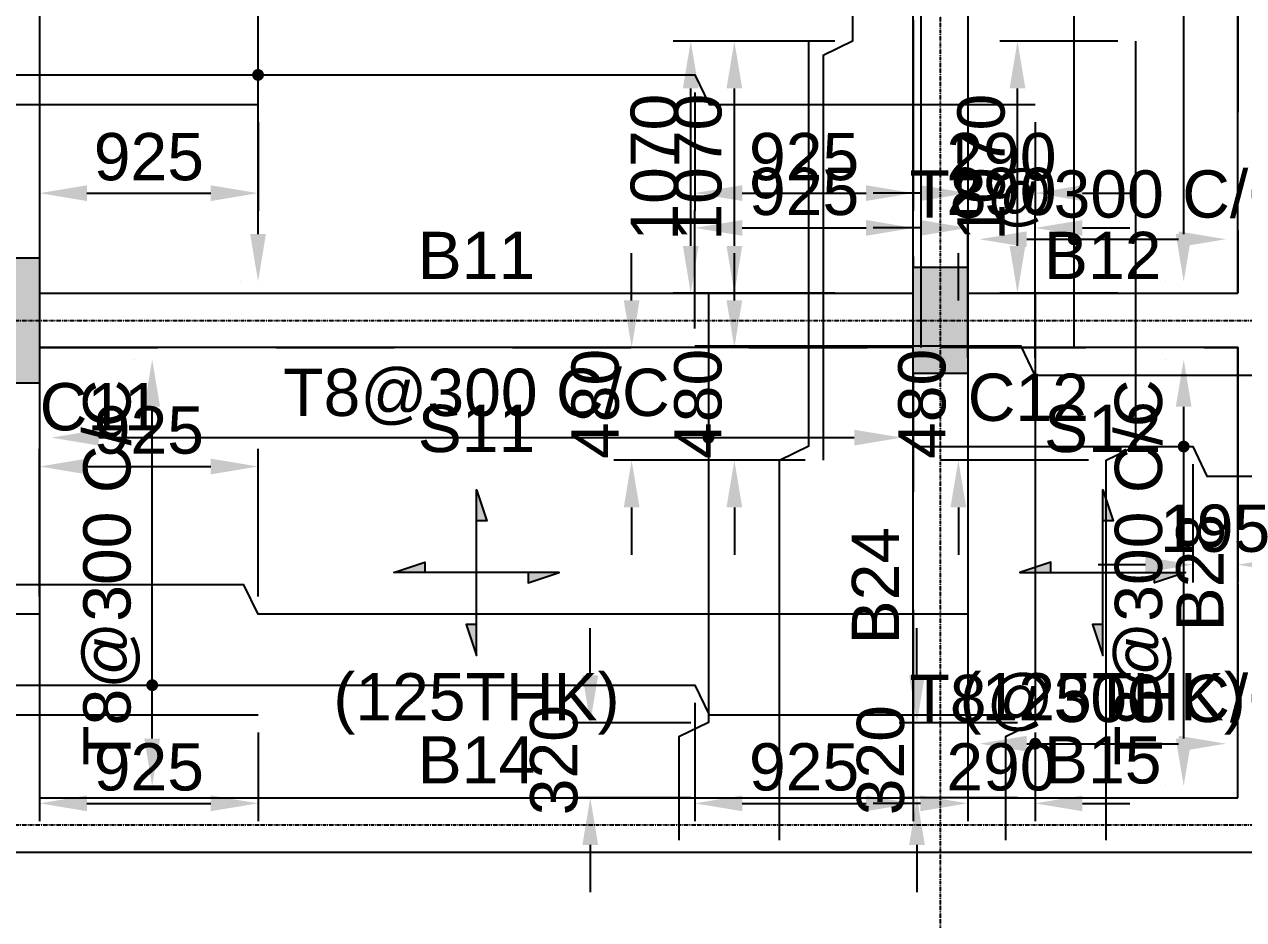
# Model space of a CAD drawing. Header units: inches. Extents: x -816171 to 9366335, y -450961 to 689132.
# Drawn here: x 8800546 to 8805703, y 258065 to 261852 of the extents above; entities that cross this region are included whole.
import ezdxf
from ezdxf.enums import TextEntityAlignment as Align

# ---------------------------------------------------------------- set-up
doc = ezdxf.new("R2010")
doc.units = ezdxf.units.IN
doc.header["$MEASUREMENT"] = 0
doc.linetypes.add('SCCenter', pattern=[1.2, 0.5, -0.3, 0.1, -0.3])
doc.linetypes.add('SCHidden', pattern=[1000, 500, -500])
for name, color, linetype in [('BarLabels', 31, 'Continuous'), ('Beam', 3, 'Continuous'), ('Beam Nos', 7, 'Continuous'), ('Column', 2, 'Continuous'), ('Column Nos', 7, 'Continuous'), ('Dimension', 31, 'Continuous'), ('Grid Line', 8, 'Continuous'), ('Plan Reinforcement', 4, 'Continuous'), ('Slab', 251, 'Continuous'), ('Slab Nos', 7, 'Continuous')]:
    doc.layers.add(name, color=color, linetype=linetype)
doc.styles.add('SC-BBS1', font='SansSerif')
doc.styles.add('SC-BBS2', font='SansSerif')
doc.dimstyles.new('SCDim', dxfattribs={"dimtxt": 200, "dimasz": 200, "dimexe": 75, "dimexo": 75, "dimgap": 50, "dimtad": 1, "dimtoh": 1, "dimdec": 0, "dimzin": 0, "dimdsep": 46, "dimtxsty": 'SC-BBS2', "dimcen": 0.09, "dimclrd": 8, "dimclre": 8, "dimclrt": 31, "dimadec": 0, "dimazin": 0, "dimtfac": 1, "dimtdec": 0, "dimtix": 1, "dimtofl": 0, "dimtmove": 0, "dimatfit": 3, "dimfxl": 1, "dimtolj": 1, "dimtzin": 0, "dimarcsym": 0})

# ---------------------------------------------------------------- blocks, each defined once
blk = doc.blocks.new('*D3213')
at = {"layer": 'DEFPOINTS', "color": 0, "transparency": 16777216}
for p in [(8800610.9, 261513.3), (8801534.7, 261513.3), (8801534.7, 261138.3)]:
    blk.add_point(p, dxfattribs=at)
at = {"layer": 'Dimension', "color": 8, "lineweight": -2, "transparency": 16777216}
for p, q in [((8800610.9, 261438.3), (8800610.9, 261063.3)), ((8801534.7, 261438.3), (8801534.7, 261063.3)), ((8800810.9, 261138.3), (8801334.7, 261138.3))]:
    blk.add_line(p, q, dxfattribs=at)
at = {"layer": 'Dimension', "color": 8, "transparency": 16777216}
for points in [[(8800810.9, 261171.6), (8800810.9, 261105), (8800610.9, 261138.3)], [(8801334.7, 261171.6), (8801334.7, 261105), (8801534.7, 261138.3)]]:
    blk.add_solid(points, dxfattribs=at)
at = {"layer": 'Dimension', "color": 31, "transparency": 16777216, "insert": (8801072.8, 261291.3), "char_height": 200, "attachment_point": 5, "style": 'SC-BBS2'}
blk.add_mtext('\\A1;925', dxfattribs=at)
blk = doc.blocks.new('*D3217')
at = {"layer": 'DEFPOINTS', "color": 0, "transparency": 16777216}
for p in [(8803549.1, 261781.3), (8804049.1, 261781.3), (8804049.1, 260714.8)]:
    blk.add_point(p, dxfattribs=at)
at = {"layer": 'Dimension', "color": 8, "lineweight": -2, "transparency": 16777216}
for p, q in [((8803974.1, 261781.3), (8803474.1, 261781.3)), ((8803549.1, 260914.8), (8803549.1, 261581.3)), ((8803974.1, 260714.8), (8803474.1, 260714.8))]:
    blk.add_line(p, q, dxfattribs=at)
at = {"layer": 'Dimension', "color": 8, "transparency": 16777216}
for points in [[(8803515.8, 261581.3), (8803582.4, 261581.3), (8803549.1, 261781.3)], [(8803515.8, 260914.8), (8803582.4, 260914.8), (8803549.1, 260714.8)]]:
    blk.add_solid(points, dxfattribs=at)
at = {"layer": 'Dimension', "color": 31, "transparency": 16777216, "insert": (8803396.1, 261248.1), "char_height": 200, "attachment_point": 5, "rotation": 90, "style": 'SC-BBS2'}
blk.add_mtext('\\A1;1070', dxfattribs=at)
blk = doc.blocks.new('*D3218')
at = {"layer": 'DEFPOINTS', "color": 0, "transparency": 16777216}
for p in [(8803549.1, 260484.8), (8803924.1, 260484.8), (8803924.1, 260008.8)]:
    blk.add_point(p, dxfattribs=at)
at = {"layer": 'Dimension', "color": 8, "lineweight": -2, "transparency": 16777216}
for p, q in [((8803549.1, 260684.8), (8803549.1, 260884.8)), ((8803849.1, 260484.8), (8803474.1, 260484.8)), ((8803849.1, 260008.8), (8803474.1, 260008.8)), ((8803549.1, 259808.8), (8803549.1, 259608.8))]:
    blk.add_line(p, q, dxfattribs=at)
at = {"layer": 'Dimension', "color": 8, "transparency": 16777216}
for points in [[(8803515.8, 260684.8), (8803582.4, 260684.8), (8803549.1, 260484.8)], [(8803515.8, 259808.8), (8803582.4, 259808.8), (8803549.1, 260008.8)]]:
    blk.add_solid(points, dxfattribs=at)
at = {"layer": 'Dimension', "color": 31, "transparency": 16777216, "insert": (8803396.1, 260246.8), "char_height": 200, "attachment_point": 5, "rotation": 90, "style": 'SC-BBS2'}
blk.add_mtext('\\A1;480', dxfattribs=at)
blk = doc.blocks.new('*D3223')
at = {"layer": 'DEFPOINTS', "color": 0, "transparency": 16777216}
for p in [(8803382.2, 261638.6), (8804305.9, 261638.6), (8804305.9, 261138.6)]:
    blk.add_point(p, dxfattribs=at)
at = {"layer": 'Dimension', "color": 8, "lineweight": -2, "transparency": 16777216}
for p, q in [((8803382.2, 261563.6), (8803382.2, 261063.6)), ((8804305.9, 261563.6), (8804305.9, 261063.6)), ((8803582.2, 261138.6), (8804105.9, 261138.6))]:
    blk.add_line(p, q, dxfattribs=at)
at = {"layer": 'Dimension', "color": 8, "transparency": 16777216}
for points in [[(8803582.2, 261171.9), (8803582.2, 261105.2), (8803382.2, 261138.6)], [(8804105.9, 261171.9), (8804105.9, 261105.2), (8804305.9, 261138.6)]]:
    blk.add_solid(points, dxfattribs=at)
at = {"layer": 'Dimension', "color": 31, "transparency": 16777216, "insert": (8803844, 261291.6), "char_height": 200, "attachment_point": 5, "style": 'SC-BBS2'}
blk.add_mtext('\\A1;925', dxfattribs=at)
blk = doc.blocks.new('*D3224')
at = {"layer": 'DEFPOINTS', "color": 0, "transparency": 16777216}
for p in [(8804535.9, 261513.6), (8804821.4, 261513.6), (8804821.4, 261138.6)]:
    blk.add_point(p, dxfattribs=at)
at = {"layer": 'Dimension', "color": 8, "lineweight": -2, "transparency": 16777216}
for p, q in [((8804535.9, 261438.6), (8804535.9, 261063.6)), ((8804821.4, 261438.6), (8804821.4, 261063.6)), ((8804335.9, 261138.6), (8804135.9, 261138.6)), ((8805021.4, 261138.6), (8805221.4, 261138.6))]:
    blk.add_line(p, q, dxfattribs=at)
at = {"layer": 'Dimension', "color": 8, "transparency": 16777216}
for points in [[(8804335.9, 261171.9), (8804335.9, 261105.2), (8804535.9, 261138.6)], [(8805021.4, 261171.9), (8805021.4, 261105.2), (8804821.4, 261138.6)]]:
    blk.add_solid(points, dxfattribs=at)
at = {"layer": 'Dimension', "color": 31, "transparency": 16777216, "insert": (8804678.7, 261291.6), "char_height": 200, "attachment_point": 5, "style": 'SC-BBS2'}
blk.add_mtext('\\A1;290', dxfattribs=at)
blk = doc.blocks.new('*D3225')
at = {"layer": 'BarLabels', "color": 8, "lineweight": -2, "transparency": 16777216}
for p, q in [((8801459.7, 264930.8), (8801459.7, 264930.8)), ((8801534.7, 260964.8), (8801534.7, 264730.8)), ((8801459.7, 260764.8), (8801459.7, 260764.8))]:
    blk.add_line(p, q, dxfattribs=at)
at = {"layer": 'BarLabels', "color": 8, "transparency": 16777216}
for points in [[(8801501.3, 264730.8), (8801568, 264730.8), (8801534.7, 264930.8)], [(8801501.3, 260964.8), (8801568, 260964.8), (8801534.7, 260764.8)]]:
    blk.add_solid(points, dxfattribs=at)
at = {"layer": 'DEFPOINTS', "color": 0, "transparency": 16777216}
for p in [(8801534.7, 264930.8), (8801534.7, 264930.8), (8801534.7, 260764.8)]:
    blk.add_point(p, dxfattribs=at)
at = {"layer": 'BarLabels', "color": 31, "transparency": 16777216, "insert": (8801363.1, 262847.8), "char_height": 200, "attachment_point": 5, "rotation": 90, "style": 'SC-BBS2'}
blk.add_mtext('\\A1;T8@285 C/C', dxfattribs=at)
blk = doc.blocks.new('*D3228')
at = {"layer": 'BarLabels', "color": 8, "lineweight": -2, "transparency": 16777216}
for p, q in [((8801459.7, 264930.8), (8801459.7, 264930.8)), ((8801534.7, 260964.8), (8801534.7, 264730.8)), ((8801459.7, 260764.8), (8801459.7, 260764.8))]:
    blk.add_line(p, q, dxfattribs=at)
at = {"layer": 'BarLabels', "color": 8, "transparency": 16777216}
for points in [[(8801501.3, 264730.8), (8801568, 264730.8), (8801534.7, 264930.8)], [(8801501.3, 260964.8), (8801568, 260964.8), (8801534.7, 260764.8)]]:
    blk.add_solid(points, dxfattribs=at)
at = {"layer": 'DEFPOINTS', "color": 0, "transparency": 16777216}
for p in [(8801534.7, 264930.8), (8801534.7, 264930.8), (8801534.7, 260764.8)]:
    blk.add_point(p, dxfattribs=at)
at = {"layer": 'BarLabels', "color": 31, "transparency": 16777216, "insert": (8801363.1, 262847.8), "char_height": 200, "attachment_point": 5, "rotation": 90, "style": 'SC-BBS2'}
blk.add_mtext('\\A1;T8@285 C/C', dxfattribs=at)
blk = doc.blocks.new('*D3230')
at = {"layer": 'BarLabels', "color": 8, "lineweight": -2, "transparency": 16777216}
for p, q in [((8805374.5, 264930.8), (8805374.5, 264930.8)), ((8805449.5, 260964.8), (8805449.5, 264730.8)), ((8805374.5, 260764.8), (8805374.5, 260764.8))]:
    blk.add_line(p, q, dxfattribs=at)
at = {"layer": 'BarLabels', "color": 8, "transparency": 16777216}
for points in [[(8805416.2, 264730.8), (8805482.8, 264730.8), (8805449.5, 264930.8)], [(8805416.2, 260964.8), (8805482.8, 260964.8), (8805449.5, 260764.8)]]:
    blk.add_solid(points, dxfattribs=at)
at = {"layer": 'DEFPOINTS', "color": 0, "transparency": 16777216}
for p in [(8805449.5, 264930.8), (8805449.5, 264930.8), (8805449.5, 260764.8)]:
    blk.add_point(p, dxfattribs=at)
at = {"layer": 'BarLabels', "color": 31, "transparency": 16777216, "insert": (8805278, 262847.8), "char_height": 200, "attachment_point": 5, "rotation": 90, "style": 'SC-BBS2'}
blk.add_mtext('\\A1;T8@300 C/C', dxfattribs=at)
blk = doc.blocks.new('*D3233')
at = {"layer": 'BarLabels', "color": 8, "lineweight": -2, "transparency": 16777216}
for p, q in [((8805374.5, 264930.8), (8805374.5, 264930.8)), ((8805449.5, 260964.8), (8805449.5, 264730.8)), ((8805374.5, 260764.8), (8805374.5, 260764.8))]:
    blk.add_line(p, q, dxfattribs=at)
at = {"layer": 'BarLabels', "color": 8, "transparency": 16777216}
for points in [[(8805416.2, 264730.8), (8805482.8, 264730.8), (8805449.5, 264930.8)], [(8805416.2, 260964.8), (8805482.8, 260964.8), (8805449.5, 260764.8)]]:
    blk.add_solid(points, dxfattribs=at)
at = {"layer": 'DEFPOINTS', "color": 0, "transparency": 16777216}
for p in [(8805449.5, 264930.8), (8805449.5, 264930.8), (8805449.5, 260764.8)]:
    blk.add_point(p, dxfattribs=at)
at = {"layer": 'BarLabels', "color": 31, "transparency": 16777216, "insert": (8805278, 262847.8), "char_height": 200, "attachment_point": 5, "rotation": 90, "style": 'SC-BBS2'}
blk.add_mtext('\\A1;T8@300 C/C', dxfattribs=at)
blk = doc.blocks.new('*D3234')
at = {"layer": 'BarLabels', "color": 8, "lineweight": -2, "transparency": 16777216}
blk.add_line((8804785.9, 260943.2), (8805427.9, 260943.2), dxfattribs=at)
at = {"layer": 'BarLabels', "color": 8, "transparency": 16777216}
for points in [[(8804785.9, 260976.5), (8804785.9, 260909.9), (8804585.9, 260943.2)], [(8805427.9, 260976.5), (8805427.9, 260909.9), (8805627.9, 260943.2)]]:
    blk.add_solid(points, dxfattribs=at)
at = {"layer": 'DEFPOINTS', "color": 0, "transparency": 16777216}
for p in [(8804585.9, 260943.2), (8805627.9, 260943.2), (8805627.9, 260943.2)]:
    blk.add_point(p, dxfattribs=at)
at = {"layer": 'BarLabels', "color": 31, "transparency": 16777216, "insert": (8805106.9, 261114.7), "char_height": 200, "attachment_point": 5, "style": 'SC-BBS2'}
blk.add_mtext('\\A1;T8@300 C/C', dxfattribs=at)
blk = doc.blocks.new('*D3241')
at = {"layer": 'DEFPOINTS', "color": 0, "transparency": 16777216}
for p in [(8800610.9, 258931.8), (8801534.7, 258931.8), (8801534.7, 258556.8)]:
    blk.add_point(p, dxfattribs=at)
at = {"layer": 'Dimension', "color": 8, "lineweight": -2, "transparency": 16777216}
for p, q in [((8800610.9, 258856.8), (8800610.9, 258481.8)), ((8801534.7, 258856.8), (8801534.7, 258481.8)), ((8800810.9, 258556.8), (8801334.7, 258556.8))]:
    blk.add_line(p, q, dxfattribs=at)
at = {"layer": 'Dimension', "color": 8, "transparency": 16777216}
for points in [[(8800810.9, 258590.1), (8800810.9, 258523.5), (8800610.9, 258556.8)], [(8801334.7, 258590.1), (8801334.7, 258523.5), (8801534.7, 258556.8)]]:
    blk.add_solid(points, dxfattribs=at)
at = {"layer": 'Dimension', "color": 31, "transparency": 16777216, "insert": (8801072.8, 258709.8), "char_height": 200, "attachment_point": 5, "style": 'SC-BBS2'}
blk.add_mtext('\\A1;925', dxfattribs=at)
blk = doc.blocks.new('*D3174')
at = {"layer": 'DEFPOINTS', "color": 0, "transparency": 16777216}
for p in [(8802939.7, 258898.1), (8803439.7, 258898.1), (8803439.7, 258580.8)]:
    blk.add_point(p, dxfattribs=at)
at = {"layer": 'Dimension', "color": 8, "lineweight": -2, "transparency": 16777216}
for p, q in [((8802939.7, 259098.1), (8802939.7, 259298.1)), ((8803364.7, 258898.1), (8802864.7, 258898.1)), ((8803364.7, 258580.8), (8802864.7, 258580.8)), ((8802939.7, 258380.8), (8802939.7, 258180.8))]:
    blk.add_line(p, q, dxfattribs=at)
at = {"layer": 'Dimension', "color": 8, "transparency": 16777216}
for points in [[(8802906.3, 259098.1), (8802973, 259098.1), (8802939.7, 258898.1)], [(8802906.3, 258380.8), (8802973, 258380.8), (8802939.7, 258580.8)]]:
    blk.add_solid(points, dxfattribs=at)
at = {"layer": 'Dimension', "color": 31, "transparency": 16777216, "insert": (8802786.5, 258739.5), "char_height": 200, "attachment_point": 5, "rotation": 90, "style": 'SC-BBS2'}
blk.add_mtext('\\A1;320', dxfattribs=at)
blk = doc.blocks.new('*D3175')
at = {"layer": 'BarLabels', "color": 8, "lineweight": -2, "transparency": 16777216}
blk.add_line((8800860.9, 260104), (8804055.9, 260104), dxfattribs=at)
at = {"layer": 'BarLabels', "color": 8, "transparency": 16777216}
for points in [[(8800860.9, 260137.3), (8800860.9, 260070.7), (8800660.9, 260104)], [(8804055.9, 260137.3), (8804055.9, 260070.7), (8804255.9, 260104)]]:
    blk.add_solid(points, dxfattribs=at)
at = {"layer": 'DEFPOINTS', "color": 0, "transparency": 16777216}
for p in [(8800660.9, 260104), (8804255.9, 260104), (8804255.9, 260104)]:
    blk.add_point(p, dxfattribs=at)
at = {"layer": 'BarLabels', "color": 31, "transparency": 16777216, "insert": (8802458.4, 260275.5), "char_height": 200, "attachment_point": 5, "style": 'SC-BBS2'}
blk.add_mtext('\\A1;T8@300 C/C', dxfattribs=at)
blk = doc.blocks.new('*D3176')
at = {"layer": 'DEFPOINTS', "color": 0, "transparency": 16777216}
for p in [(8803114.7, 260484.8), (8803739.7, 260484.8), (8803739.7, 260008.8)]:
    blk.add_point(p, dxfattribs=at)
at = {"layer": 'Dimension', "color": 8, "lineweight": -2, "transparency": 16777216}
for p, q in [((8803114.7, 260684.8), (8803114.7, 260884.8)), ((8803664.7, 260484.8), (8803039.7, 260484.8)), ((8803664.7, 260008.8), (8803039.7, 260008.8)), ((8803114.7, 259808.8), (8803114.7, 259608.8))]:
    blk.add_line(p, q, dxfattribs=at)
at = {"layer": 'Dimension', "color": 8, "transparency": 16777216}
for points in [[(8803081.3, 260684.8), (8803148, 260684.8), (8803114.7, 260484.8)], [(8803081.3, 259808.8), (8803148, 259808.8), (8803114.7, 260008.8)]]:
    blk.add_solid(points, dxfattribs=at)
at = {"layer": 'Dimension', "color": 31, "transparency": 16777216, "insert": (8802961.6, 260246.8), "char_height": 200, "attachment_point": 5, "rotation": 90, "style": 'SC-BBS2'}
blk.add_mtext('\\A1;480', dxfattribs=at)
blk = doc.blocks.new('*D3177')
at = {"layer": 'DEFPOINTS', "color": 0, "transparency": 16777216}
for p in [(8803364.7, 261781.3), (8803864.7, 261781.3), (8803864.7, 260714.8)]:
    blk.add_point(p, dxfattribs=at)
at = {"layer": 'Dimension', "color": 8, "lineweight": -2, "transparency": 16777216}
for p, q in [((8803789.7, 261781.3), (8803289.7, 261781.3)), ((8803364.7, 260914.8), (8803364.7, 261581.3)), ((8803789.7, 260714.8), (8803289.7, 260714.8))]:
    blk.add_line(p, q, dxfattribs=at)
at = {"layer": 'Dimension', "color": 8, "transparency": 16777216}
for points in [[(8803331.3, 261581.3), (8803398, 261581.3), (8803364.7, 261781.3)], [(8803331.3, 260914.8), (8803398, 260914.8), (8803364.7, 260714.8)]]:
    blk.add_solid(points, dxfattribs=at)
at = {"layer": 'Dimension', "color": 31, "transparency": 16777216, "insert": (8803211.6, 261248.1), "char_height": 200, "attachment_point": 5, "rotation": 90, "style": 'SC-BBS2'}
blk.add_mtext('\\A1;1070', dxfattribs=at)
blk = doc.blocks.new('*D3178')
at = {"layer": 'BarLabels', "color": 8, "lineweight": -2, "transparency": 16777216}
blk.add_line((8800860.9, 260104), (8804055.9, 260104), dxfattribs=at)
at = {"layer": 'BarLabels', "color": 8, "transparency": 16777216}
for points in [[(8800860.9, 260137.3), (8800860.9, 260070.7), (8800660.9, 260104)], [(8804055.9, 260137.3), (8804055.9, 260070.7), (8804255.9, 260104)]]:
    blk.add_solid(points, dxfattribs=at)
at = {"layer": 'DEFPOINTS', "color": 0, "transparency": 16777216}
for p in [(8800660.9, 260104), (8804255.9, 260104), (8804255.9, 260104)]:
    blk.add_point(p, dxfattribs=at)
at = {"layer": 'BarLabels', "color": 31, "transparency": 16777216, "insert": (8802458.4, 260275.5), "char_height": 200, "attachment_point": 5, "style": 'SC-BBS2'}
blk.add_mtext('\\A1;T8@300 C/C', dxfattribs=at)
blk = doc.blocks.new('*D3179')
at = {"layer": 'DEFPOINTS', "color": 0, "transparency": 16777216}
for p in [(8803382.2, 259056.8), (8804305.9, 259056.8), (8804305.9, 258556.8)]:
    blk.add_point(p, dxfattribs=at)
at = {"layer": 'Dimension', "color": 8, "lineweight": -2, "transparency": 16777216}
for p, q in [((8803382.2, 258981.8), (8803382.2, 258481.8)), ((8804305.9, 258981.8), (8804305.9, 258481.8)), ((8803582.2, 258556.8), (8804105.9, 258556.8))]:
    blk.add_line(p, q, dxfattribs=at)
at = {"layer": 'Dimension', "color": 8, "transparency": 16777216}
for points in [[(8803582.2, 258590.1), (8803582.2, 258523.5), (8803382.2, 258556.8)], [(8804105.9, 258590.1), (8804105.9, 258523.5), (8804305.9, 258556.8)]]:
    blk.add_solid(points, dxfattribs=at)
at = {"layer": 'Dimension', "color": 31, "transparency": 16777216, "insert": (8803844, 258709.8), "char_height": 200, "attachment_point": 5, "style": 'SC-BBS2'}
blk.add_mtext('\\A1;925', dxfattribs=at)
blk = doc.blocks.new('*D3180')
at = {"layer": 'DEFPOINTS', "color": 0, "transparency": 16777216}
for p in [(8804535.9, 258931.8), (8804821.4, 258931.8), (8804821.4, 258556.8)]:
    blk.add_point(p, dxfattribs=at)
at = {"layer": 'Dimension', "color": 8, "lineweight": -2, "transparency": 16777216}
for p, q in [((8804535.9, 258856.8), (8804535.9, 258481.8)), ((8804821.4, 258856.8), (8804821.4, 258481.8)), ((8804335.9, 258556.8), (8804135.9, 258556.8)), ((8805021.4, 258556.8), (8805221.4, 258556.8))]:
    blk.add_line(p, q, dxfattribs=at)
at = {"layer": 'Dimension', "color": 8, "transparency": 16777216}
for points in [[(8804335.9, 258590.1), (8804335.9, 258523.5), (8804535.9, 258556.8)], [(8805021.4, 258590.1), (8805021.4, 258523.5), (8804821.4, 258556.8)]]:
    blk.add_solid(points, dxfattribs=at)
at = {"layer": 'Dimension', "color": 31, "transparency": 16777216, "insert": (8804678.7, 258709.8), "char_height": 200, "attachment_point": 5, "style": 'SC-BBS2'}
blk.add_mtext('\\A1;290', dxfattribs=at)
blk = doc.blocks.new('*D3181')
at = {"layer": 'BarLabels', "color": 8, "lineweight": -2, "transparency": 16777216}
for p, q in [((8801011.9, 260434.8), (8801011.9, 260434.8)), ((8801086.9, 258830.8), (8801086.9, 260234.8)), ((8801011.9, 258630.8), (8801011.9, 258630.8))]:
    blk.add_line(p, q, dxfattribs=at)
at = {"layer": 'BarLabels', "color": 8, "transparency": 16777216}
for points in [[(8801053.6, 260234.8), (8801120.2, 260234.8), (8801086.9, 260434.8)], [(8801053.6, 258830.8), (8801120.2, 258830.8), (8801086.9, 258630.8)]]:
    blk.add_solid(points, dxfattribs=at)
at = {"layer": 'DEFPOINTS', "color": 0, "transparency": 16777216}
for p in [(8801086.9, 260434.8), (8801086.9, 260434.8), (8801086.9, 258630.8)]:
    blk.add_point(p, dxfattribs=at)
at = {"layer": 'BarLabels', "color": 31, "transparency": 16777216, "insert": (8800915.4, 259532.8), "char_height": 200, "attachment_point": 5, "rotation": 90, "style": 'SC-BBS2'}
blk.add_mtext('\\A1;T8@300 C/C', dxfattribs=at)
blk = doc.blocks.new('*D3182')
at = {"layer": 'DEFPOINTS', "color": 0, "transparency": 16777216}
for p in [(8801534.7, 259981.8), (8800610.9, 259356.8), (8801534.7, 259356.8)]:
    blk.add_point(p, dxfattribs=at)
at = {"layer": 'Dimension', "color": 8, "lineweight": -2, "transparency": 16777216}
for p, q in [((8800610.9, 259431.8), (8800610.9, 260056.8)), ((8801534.7, 259431.8), (8801534.7, 260056.8)), ((8800810.9, 259981.8), (8801334.7, 259981.8))]:
    blk.add_line(p, q, dxfattribs=at)
at = {"layer": 'Dimension', "color": 8, "transparency": 16777216}
for points in [[(8800810.9, 260015.1), (8800810.9, 259948.5), (8800610.9, 259981.8)], [(8801334.7, 260015.1), (8801334.7, 259948.5), (8801534.7, 259981.8)]]:
    blk.add_solid(points, dxfattribs=at)
at = {"layer": 'Dimension', "color": 31, "transparency": 16777216, "insert": (8801072.8, 260134.8), "char_height": 200, "attachment_point": 5, "style": 'SC-BBS2'}
blk.add_mtext('\\A1;925', dxfattribs=at)
blk = doc.blocks.new('*D3184')
at = {"layer": 'BarLabels', "color": 8, "lineweight": -2, "transparency": 16777216}
for p, q in [((8801011.9, 260434.8), (8801011.9, 260434.8)), ((8801086.9, 258830.8), (8801086.9, 260234.8)), ((8801011.9, 258630.8), (8801011.9, 258630.8))]:
    blk.add_line(p, q, dxfattribs=at)
at = {"layer": 'BarLabels', "color": 8, "transparency": 16777216}
for points in [[(8801053.6, 260234.8), (8801120.2, 260234.8), (8801086.9, 260434.8)], [(8801053.6, 258830.8), (8801120.2, 258830.8), (8801086.9, 258630.8)]]:
    blk.add_solid(points, dxfattribs=at)
at = {"layer": 'DEFPOINTS', "color": 0, "transparency": 16777216}
for p in [(8801086.9, 260434.8), (8801086.9, 260434.8), (8801086.9, 258630.8)]:
    blk.add_point(p, dxfattribs=at)
at = {"layer": 'BarLabels', "color": 31, "transparency": 16777216, "insert": (8800915.4, 259532.8), "char_height": 200, "attachment_point": 5, "rotation": 90, "style": 'SC-BBS2'}
blk.add_mtext('\\A1;T8@300 C/C', dxfattribs=at)
blk = doc.blocks.new('*D3185')
at = {"layer": 'DEFPOINTS', "color": 0, "transparency": 16777216}
for p in [(8805487.6, 260066.3), (8805677.9, 260066.3), (8805677.9, 259566.3)]:
    blk.add_point(p, dxfattribs=at)
at = {"layer": 'Dimension', "color": 8, "lineweight": -2, "transparency": 16777216}
for p, q in [((8805487.6, 259991.3), (8805487.6, 259491.3)), ((8805677.9, 259991.3), (8805677.9, 259491.3)), ((8805287.6, 259566.3), (8805087.6, 259566.3)), ((8805877.9, 259566.3), (8806077.9, 259566.3))]:
    blk.add_line(p, q, dxfattribs=at)
at = {"layer": 'Dimension', "color": 8, "transparency": 16777216}
for points in [[(8805287.6, 259599.6), (8805287.6, 259533), (8805487.6, 259566.3)], [(8805877.9, 259599.6), (8805877.9, 259533), (8805677.9, 259566.3)]]:
    blk.add_solid(points, dxfattribs=at)
at = {"layer": 'Dimension', "color": 31, "transparency": 16777216, "insert": (8805582.7, 259719.3), "char_height": 200, "attachment_point": 5, "style": 'SC-BBS2'}
blk.add_mtext('\\A1;195', dxfattribs=at)
blk = doc.blocks.new('*D3186')
at = {"layer": 'BarLabels', "color": 8, "lineweight": -2, "transparency": 16777216}
for p, q in [((8805374.5, 260434.8), (8805374.5, 260434.8)), ((8805449.5, 258830.8), (8805449.5, 260234.8)), ((8805374.5, 258630.8), (8805374.5, 258630.8))]:
    blk.add_line(p, q, dxfattribs=at)
at = {"layer": 'BarLabels', "color": 8, "transparency": 16777216}
for points in [[(8805416.2, 260234.8), (8805482.8, 260234.8), (8805449.5, 260434.8)], [(8805416.2, 258830.8), (8805482.8, 258830.8), (8805449.5, 258630.8)]]:
    blk.add_solid(points, dxfattribs=at)
at = {"layer": 'DEFPOINTS', "color": 0, "transparency": 16777216}
for p in [(8805449.5, 260434.8), (8805449.5, 260434.8), (8805449.5, 258630.8)]:
    blk.add_point(p, dxfattribs=at)
at = {"layer": 'BarLabels', "color": 31, "transparency": 16777216, "insert": (8805278, 259532.8), "char_height": 200, "attachment_point": 5, "rotation": 90, "style": 'SC-BBS2'}
blk.add_mtext('\\A1;T8@300 C/C', dxfattribs=at)
blk = doc.blocks.new('*D3187')
at = {"layer": 'DEFPOINTS', "color": 0, "transparency": 16777216}
for p in [(8804821.4, 260991.3), (8804535.9, 260366.3), (8804821.4, 260366.3)]:
    blk.add_point(p, dxfattribs=at)
at = {"layer": 'Dimension', "color": 8, "lineweight": -2, "transparency": 16777216}
for p, q in [((8804535.9, 260441.3), (8804535.9, 261066.3)), ((8804821.4, 260441.3), (8804821.4, 261066.3)), ((8804335.9, 260991.3), (8804135.9, 260991.3)), ((8805021.4, 260991.3), (8805221.4, 260991.3))]:
    blk.add_line(p, q, dxfattribs=at)
at = {"layer": 'Dimension', "color": 8, "transparency": 16777216}
for points in [[(8804335.9, 261024.6), (8804335.9, 260958), (8804535.9, 260991.3)], [(8805021.4, 261024.6), (8805021.4, 260958), (8804821.4, 260991.3)]]:
    blk.add_solid(points, dxfattribs=at)
at = {"layer": 'Dimension', "color": 31, "transparency": 16777216, "insert": (8804678.7, 261144.3), "char_height": 200, "attachment_point": 5, "style": 'SC-BBS2'}
blk.add_mtext('\\A1;290', dxfattribs=at)
blk = doc.blocks.new('*D3188')
at = {"layer": 'DEFPOINTS', "color": 0, "transparency": 16777216}
for p in [(8804305.9, 260991.3), (8803382.2, 260491.3), (8804305.9, 260491.3)]:
    blk.add_point(p, dxfattribs=at)
at = {"layer": 'Dimension', "color": 8, "lineweight": -2, "transparency": 16777216}
for p, q in [((8803382.2, 260566.3), (8803382.2, 261066.3)), ((8804305.9, 260566.3), (8804305.9, 261066.3)), ((8803582.2, 260991.3), (8804105.9, 260991.3))]:
    blk.add_line(p, q, dxfattribs=at)
at = {"layer": 'Dimension', "color": 8, "transparency": 16777216}
for points in [[(8803582.2, 261024.6), (8803582.2, 260958), (8803382.2, 260991.3)], [(8804105.9, 261024.6), (8804105.9, 260958), (8804305.9, 260991.3)]]:
    blk.add_solid(points, dxfattribs=at)
at = {"layer": 'Dimension', "color": 31, "transparency": 16777216, "insert": (8803844, 261144.3), "char_height": 200, "attachment_point": 5, "style": 'SC-BBS2'}
blk.add_mtext('\\A1;925', dxfattribs=at)
blk = doc.blocks.new('*D3189')
at = {"layer": 'BarLabels', "color": 8, "lineweight": -2, "transparency": 16777216}
for p, q in [((8805374.5, 260434.8), (8805374.5, 260434.8)), ((8805449.5, 258830.8), (8805449.5, 260234.8)), ((8805374.5, 258630.8), (8805374.5, 258630.8))]:
    blk.add_line(p, q, dxfattribs=at)
at = {"layer": 'BarLabels', "color": 8, "transparency": 16777216}
for points in [[(8805416.2, 260234.8), (8805482.8, 260234.8), (8805449.5, 260434.8)], [(8805416.2, 258830.8), (8805482.8, 258830.8), (8805449.5, 258630.8)]]:
    blk.add_solid(points, dxfattribs=at)
at = {"layer": 'DEFPOINTS', "color": 0, "transparency": 16777216}
for p in [(8805449.5, 260434.8), (8805449.5, 260434.8), (8805449.5, 258630.8)]:
    blk.add_point(p, dxfattribs=at)
at = {"layer": 'BarLabels', "color": 31, "transparency": 16777216, "insert": (8805278, 259532.8), "char_height": 200, "attachment_point": 5, "rotation": 90, "style": 'SC-BBS2'}
blk.add_mtext('\\A1;T8@300 C/C', dxfattribs=at)
blk = doc.blocks.new('*D3190')
at = {"layer": 'DEFPOINTS', "color": 0, "transparency": 16777216}
for p in [(8804321.4, 258898.1), (8804821.4, 258898.1), (8804821.4, 258580.8)]:
    blk.add_point(p, dxfattribs=at)
at = {"layer": 'Dimension', "color": 8, "lineweight": -2, "transparency": 16777216}
for p, q in [((8804321.4, 259098.1), (8804321.4, 259298.1)), ((8804746.4, 258898.1), (8804246.4, 258898.1)), ((8804746.4, 258580.8), (8804246.4, 258580.8)), ((8804321.4, 258380.8), (8804321.4, 258180.8))]:
    blk.add_line(p, q, dxfattribs=at)
at = {"layer": 'Dimension', "color": 8, "transparency": 16777216}
for points in [[(8804288.1, 259098.1), (8804354.7, 259098.1), (8804321.4, 258898.1)], [(8804288.1, 258380.8), (8804354.7, 258380.8), (8804321.4, 258580.8)]]:
    blk.add_solid(points, dxfattribs=at)
at = {"layer": 'Dimension', "color": 31, "transparency": 16777216, "insert": (8804168.3, 258739.5), "char_height": 200, "attachment_point": 5, "rotation": 90, "style": 'SC-BBS2'}
blk.add_mtext('\\A1;320', dxfattribs=at)
blk = doc.blocks.new('*D3191')
at = {"layer": 'BarLabels', "color": 8, "lineweight": -2, "transparency": 16777216}
blk.add_line((8804785.9, 258809.2), (8805427.9, 258809.2), dxfattribs=at)
at = {"layer": 'BarLabels', "color": 8, "transparency": 16777216}
for points in [[(8804785.9, 258842.5), (8804785.9, 258775.9), (8804585.9, 258809.2)], [(8805427.9, 258842.5), (8805427.9, 258775.9), (8805627.9, 258809.2)]]:
    blk.add_solid(points, dxfattribs=at)
at = {"layer": 'DEFPOINTS', "color": 0, "transparency": 16777216}
for p in [(8804585.9, 258809.2), (8805627.9, 258809.2), (8805627.9, 258809.2)]:
    blk.add_point(p, dxfattribs=at)
at = {"layer": 'BarLabels', "color": 31, "transparency": 16777216, "insert": (8805106.9, 258980.7), "char_height": 200, "attachment_point": 5, "style": 'SC-BBS2'}
blk.add_mtext('\\A1;T8@300 C/C', dxfattribs=at)
blk = doc.blocks.new('*D3192')
at = {"layer": 'DEFPOINTS', "color": 0, "transparency": 16777216}
for p in [(8804496.4, 260484.8), (8805121.4, 260484.8), (8805121.4, 260008.8)]:
    blk.add_point(p, dxfattribs=at)
at = {"layer": 'Dimension', "color": 8, "lineweight": -2, "transparency": 16777216}
for p, q in [((8804496.4, 260684.8), (8804496.4, 260884.8)), ((8805046.4, 260484.8), (8804421.4, 260484.8)), ((8805046.4, 260008.8), (8804421.4, 260008.8)), ((8804496.4, 259808.8), (8804496.4, 259608.8))]:
    blk.add_line(p, q, dxfattribs=at)
at = {"layer": 'Dimension', "color": 8, "transparency": 16777216}
for points in [[(8804463.1, 260684.8), (8804529.7, 260684.8), (8804496.4, 260484.8)], [(8804463.1, 259808.8), (8804529.7, 259808.8), (8804496.4, 260008.8)]]:
    blk.add_solid(points, dxfattribs=at)
at = {"layer": 'Dimension', "color": 31, "transparency": 16777216, "insert": (8804343.4, 260246.8), "char_height": 200, "attachment_point": 5, "rotation": 90, "style": 'SC-BBS2'}
blk.add_mtext('\\A1;480', dxfattribs=at)
blk = doc.blocks.new('*D3193')
at = {"layer": 'DEFPOINTS', "color": 0, "transparency": 16777216}
for p in [(8804746.4, 261781.3), (8805246.4, 261781.3), (8805246.4, 260714.8)]:
    blk.add_point(p, dxfattribs=at)
at = {"layer": 'Dimension', "color": 8, "lineweight": -2, "transparency": 16777216}
for p, q in [((8805171.4, 261781.3), (8804671.4, 261781.3)), ((8804746.4, 260914.8), (8804746.4, 261581.3)), ((8805171.4, 260714.8), (8804671.4, 260714.8))]:
    blk.add_line(p, q, dxfattribs=at)
at = {"layer": 'Dimension', "color": 8, "transparency": 16777216}
for points in [[(8804713.1, 261581.3), (8804779.7, 261581.3), (8804746.4, 261781.3)], [(8804713.1, 260914.8), (8804779.7, 260914.8), (8804746.4, 260714.8)]]:
    blk.add_solid(points, dxfattribs=at)
at = {"layer": 'Dimension', "color": 31, "transparency": 16777216, "insert": (8804593.4, 261248.1), "char_height": 200, "attachment_point": 5, "rotation": 90, "style": 'SC-BBS2'}
blk.add_mtext('\\A1;1070', dxfattribs=at)
blk = doc.blocks.new('*D3194')
at = {"layer": 'BarLabels', "color": 8, "lineweight": -2, "transparency": 16777216}
blk.add_line((8804785.9, 258809.2), (8805427.9, 258809.2), dxfattribs=at)
at = {"layer": 'BarLabels', "color": 8, "transparency": 16777216}
for points in [[(8804785.9, 258842.5), (8804785.9, 258775.9), (8804585.9, 258809.2)], [(8805427.9, 258842.5), (8805427.9, 258775.9), (8805627.9, 258809.2)]]:
    blk.add_solid(points, dxfattribs=at)
at = {"layer": 'DEFPOINTS', "color": 0, "transparency": 16777216}
for p in [(8804585.9, 258809.2), (8805627.9, 258809.2), (8805627.9, 258809.2)]:
    blk.add_point(p, dxfattribs=at)
at = {"layer": 'BarLabels', "color": 31, "transparency": 16777216, "insert": (8805106.9, 258980.7), "char_height": 200, "attachment_point": 5, "style": 'SC-BBS2'}
blk.add_mtext('\\A1;T8@300 C/C', dxfattribs=at)

msp = doc.modelspace()

# ---------------------------------------------------------------- hatches: boundary and pattern name
at = {"layer": 'Column'}
for points in [[(8800610.91634, 260334.80854), (8800380.91634, 260334.80854), (8800380.91634, 260864.80854), (8800610.91634, 260864.80854)], [(8804535.91634, 260374.80854), (8804305.91634, 260374.80854), (8804305.91634, 260824.80854), (8804535.91634, 260824.80854)]]:
    msp.add_hatch(color=256, dxfattribs=at).paths.add_polyline_path(points, flags=0)
at = {"layer": 'Slab Nos'}
for points in [[(8802458.42703, 259882.80854), (8802502.17302, 259751.5572), (8802458.42302, 259751.55854)], [(8805106.91634, 259882.80854), (8805150.66634, 259751.55854), (8805106.91634, 259751.55854)], [(8802108.41634, 259532.81922), (8802239.66768, 259576.56521), (8802239.66634, 259532.81521)], [(8802677.16634, 259532.80186), (8802677.16501, 259489.05186), (8802808.41634, 259532.79785)], [(8804888.16634, 259532.80854), (8804888.16634, 259576.55854), (8804756.91634, 259532.80854)], [(8805456.91634, 259532.80854), (8805325.66634, 259489.05854), (8805325.66634, 259532.80854)], [(8802458.40967, 259314.05854), (8802414.65967, 259314.05987), (8802458.40566, 259182.80854)], [(8805106.91634, 259314.05854), (8805063.16634, 259314.05854), (8805106.91634, 259182.80854)]]:
    msp.add_hatch(color=256, dxfattribs=at).paths.add_polyline_path(points, flags=0)

# ---------------------------------------------------------------- linework, layer by layer
at = {"layer": 'BarLabels', "color": 8, "const_width": 25}
for points in [[(8801522.15634, 261638.55104, 1), (8801547.15634, 261638.55104, 1)], [(8801522.15634, 261638.55104, 1), (8801547.15634, 261638.55104, 1)], [(8804972.05134, 260943.20854, 1), (8804997.05134, 260943.20854, 1)], [(8803427.16634, 260104.00854, 1), (8803452.16634, 260104.00854, 1)], [(8803427.16634, 260104.00854, 1), (8803452.16634, 260104.00854, 1)], [(8805437.01634, 260066.30854, 1), (8805462.01634, 260066.30854, 1)], [(8805437.01634, 260066.30854, 1), (8805462.01634, 260066.30854, 1)], [(8801074.41634, 259056.80854, 1), (8801099.41634, 259056.80854, 1)], [(8801074.41634, 259056.80854, 1), (8801099.41634, 259056.80854, 1)], [(8804808.91384, 258809.20854, 1), (8804833.91384, 258809.20854, 1)], [(8804808.91384, 258809.20854, 1), (8804833.91384, 258809.20854, 1)]]:
    msp.add_lwpolyline(points, format="xyb", close=True, dxfattribs=at)
at = {"layer": 'Beam', "linetype": 'SCHidden'}
for p, q in [((8805677.91634, 264980.80854), (8805677.91634, 260714.80854)), ((8804305.91634, 264870.80854), (8804305.91634, 260824.80854)), ((8804535.91634, 264870.80854), (8804535.91634, 260824.80854)), ((8800610.91634, 264830.80854), (8800610.91634, 260864.80854)), ((8800610.91634, 260714.80854), (8804305.91634, 260714.80854)), ((8804535.91634, 260714.80854), (8805677.91634, 260714.80854)), ((8800610.91634, 260484.80854), (8804305.91634, 260484.80854)), ((8804535.91634, 260484.80854), (8805677.91634, 260484.80854)), ((8805677.91634, 260484.80854), (8805677.91634, 258580.80854)), ((8804305.91634, 260374.80854), (8804305.91634, 258580.80854)), ((8804535.91634, 260374.80854), (8804535.91634, 258580.80854)), ((8800610.91634, 260334.80854), (8800610.91634, 258580.80854)), ((8800610.91634, 258580.80854), (8804305.91634, 258580.80854)), ((8804535.91634, 258580.80854), (8805677.91634, 258580.80854))]:
    msp.add_line(p, q, dxfattribs=at)
at = {"layer": 'Beam'}
for p, q in [((8796456.91634, 258350.80854), (8800610.91634, 258350.80854)), ((8800553.41634, 258350.80854), (8804535.91634, 258350.80854)), ((8804478.41634, 258350.80854), (8805907.91634, 258350.80854))]:
    msp.add_line(p, q, dxfattribs=at)
at = {"layer": 'Column'}
for points in [[(8800610.91634, 260334.80854), (8800380.91634, 260334.80854), (8800380.91634, 260864.80854), (8800610.91634, 260864.80854)], [(8804535.91634, 260374.80854), (8804305.91634, 260374.80854), (8804305.91634, 260824.80854), (8804535.91634, 260824.80854)]]:
    msp.add_lwpolyline(points, close=True, dxfattribs=at)
at = {"layer": 'Grid Line', "linetype": 'SCCenter'}
for p, q in [((8804420.91634, 255965.80854), (8804420.91634, 277653.80854)), ((8794071.91634, 260599.80854), (8808292.91634, 260599.80854)), ((8794071.91634, 258465.80854), (8808292.91634, 258465.80854))]:
    msp.add_line(p, q, dxfattribs=at)
at = {"layer": 'Plan Reinforcement'}
for points in [[(8804339.09494, 260484.80854), (8804339.09494, 263914.30854), (8804464.09494, 263974.30854), (8804464.09494, 266420.05854)], [(8804049.09494, 265210.80854), (8804049.09494, 261781.30854), (8803924.09494, 261721.30854), (8803924.09494, 260008.80854)], [(8804984.55134, 265210.80854), (8804984.55134, 260484.80854)], [(8803739.66634, 258400.80854), (8803739.66634, 260008.80854), (8803864.66634, 260068.80854), (8803864.66634, 261781.30854)], [(8805121.41384, 258400.80854), (8805121.41384, 260008.80854), (8805246.41384, 260068.80854), (8805246.41384, 261781.30854)], [(8796506.91634, 261638.30104), (8799457.41634, 261638.30104), (8799517.41634, 261513.30104), (8801534.66634, 261513.30104)], [(8800380.91634, 261638.55104), (8803382.16634, 261638.55104), (8803442.16634, 261513.55104), (8804821.41634, 261513.55104)], [(8803439.66634, 260714.80854), (8803439.66634, 258898.14187), (8803314.66634, 258838.14187), (8803314.66634, 258400.80854)], [(8804821.41384, 260714.80854), (8804821.41384, 258898.14187), (8804696.41384, 258838.14187), (8804696.41384, 258400.80854)], [(8805857.91634, 260366.30854), (8804821.41634, 260366.30854), (8804761.41634, 260491.30854), (8803382.16634, 260491.30854)], [(8804305.91634, 260066.30854), (8805487.58301, 260066.30854), (8805547.58301, 259941.30854), (8805857.91634, 259941.30854)], [(8800610.91634, 259356.80854), (8797302.58301, 259356.80854), (8797242.58301, 259481.80854), (8796506.91634, 259481.80854)], [(8804535.91634, 259356.80854), (8801534.66634, 259356.80854), (8801474.66634, 259481.80854), (8799457.41634, 259481.80854)], [(8796506.91634, 259056.80854), (8799457.41634, 259056.80854), (8799517.41634, 258931.80854), (8801534.66634, 258931.80854)], [(8800380.91634, 259056.80854), (8803382.16634, 259056.80854), (8803442.16634, 258931.80854), (8804821.41634, 258931.80854)]]:
    msp.add_lwpolyline(points, dxfattribs=at)
at = {"layer": 'Slab'}
for points in [[(8804305.91634, 260714.80854), (8804305.91634, 260824.80854), (8804305.91634, 264870.80854), (8804305.91634, 264980.80854), (8800610.91634, 264980.80854), (8800610.91634, 264830.80854), (8800610.91634, 260864.80854), (8800610.91634, 260714.80854)], [(8805677.91634, 260714.80854), (8805677.91634, 264980.80854), (8804535.91634, 264980.80854), (8804535.91634, 264870.80854), (8804535.91634, 260824.80854), (8804535.91634, 260714.80854)], [(8804305.91634, 258580.80854), (8804305.91634, 260374.80854), (8804305.91634, 260484.80854), (8800610.91634, 260484.80854), (8800610.91634, 260334.80854), (8800610.91634, 258580.80854)], [(8805677.91634, 258580.80854), (8805677.91634, 260484.80854), (8804535.91634, 260484.80854), (8804535.91634, 260374.80854), (8804535.91634, 258580.80854)]]:
    msp.add_lwpolyline(points, close=True, dxfattribs=at)
at = {"layer": 'Slab Nos'}
for points in [[(8802458.40967, 259314.05854), (8802414.65967, 259314.05987), (8802458.40566, 259182.80854), (8802458.42703, 259882.80854), (8802502.17302, 259751.5572), (8802458.42302, 259751.55854)], [(8805106.91634, 259314.05854), (8805063.16634, 259314.05854), (8805106.91634, 259182.80854), (8805106.91634, 259882.80854), (8805150.66634, 259751.55854), (8805106.91634, 259751.55854)], [(8802677.16634, 259532.80186), (8802677.16501, 259489.05186), (8802808.41634, 259532.79785), (8802108.41634, 259532.81922), (8802239.66768, 259576.56521), (8802239.66634, 259532.81521)], [(8804888.16634, 259532.80854), (8804888.16634, 259576.55854), (8804756.91634, 259532.80854), (8805456.91634, 259532.80854), (8805325.66634, 259489.05854), (8805325.66634, 259532.80854)]]:
    msp.add_lwpolyline(points, dxfattribs=at)

# ---------------------------------------------------------------- texts
at = {"layer": 'Beam Nos', "style": 'SC-BBS1'}
for s, p in [('B11', (8802458.41634, 260714.80854)), ('B12', (8805106.91634, 260714.80854)), ('B14', (8802458.41634, 258580.80854)), ('B15', (8805106.91634, 258580.80854))]:
    msp.add_text(s, height=200, dxfattribs=at).set_placement(p, align=Align.BOTTOM_CENTER)
for s, p in [('B28', (8805677.91634, 259532.80854)), ('B24', (8804305.91634, 259477.80854))]:
    msp.add_text(s, height=200, rotation=90, dxfattribs=at).set_placement(p, align=Align.BOTTOM_CENTER)
at = {"layer": 'Column Nos', "style": 'SC-BBS2'}
for s, p in [('C12', (8804535.91634, 260374.80854)), ('C11', (8800610.91634, 260334.80854))]:
    msp.add_text(s, height=200, dxfattribs=at).set_placement(p, align=Align.TOP_LEFT)
at = {"layer": 'Slab Nos', "style": 'SC-BBS2'}
for s, p in [('S11', (8802458.41634, 259982.80854)), ('S12', (8805106.91634, 259982.80854))]:
    msp.add_text(s, height=200, dxfattribs=at).set_placement(p, align=Align.BOTTOM_CENTER)
for p in [(8802458.41634, 258982.80854), (8805106.91634, 258982.80854)]:
    msp.add_text('(125THK)', height=200, dxfattribs=at).set_placement(p, align=Align.MIDDLE)

# ---------------------------------------------------------------- dimensions: what is measured, and where the dimension line sits
at = {"layer": 'BarLabels'}
for base, p1, p2, angle, text, picture, middle in [((8801534.65634, 264930.80854), (8801534.65634, 260764.80854), (8801534.65634, 264930.80854), 90, 'T8@285 C/C', '*D3225', (8801534.65634, 262847.80854)), ((8801534.65634, 264930.80854), (8801534.65634, 260764.80854), (8801534.65634, 264930.80854), 90, 'T8@285 C/C', '*D3228', (8801534.65634, 262847.80854)), ((8805449.51634, 264930.80854), (8805449.51634, 260764.80854), (8805449.51634, 264930.80854), 90, 'T8@300 C/C', '*D3230', (8805449.51634, 262847.80854)), ((8805449.51634, 264930.80854), (8805449.51634, 260764.80854), (8805449.51634, 264930.80854), 90, 'T8@300 C/C', '*D3233', (8805449.51634, 262847.80854)), ((8805627.91634, 260943.20854), (8804585.91634, 260943.20854), (8805627.91634, 260943.20854), 0, 'T8@300 C/C', '*D3234', (8805106.91634, 260943.20854)), ((8804255.91634, 260104.00854), (8800660.91634, 260104.00854), (8804255.91634, 260104.00854), 0, 'T8@300 C/C', '*D3175', (8802458.41634, 260104.00854)), ((8804255.91634, 260104.00854), (8800660.91634, 260104.00854), (8804255.91634, 260104.00854), 0, 'T8@300 C/C', '*D3178', (8802458.41634, 260104.00854)), ((8801086.91634, 260434.80854), (8801086.91634, 258630.80854), (8801086.91634, 260434.80854), 90, 'T8@300 C/C', '*D3181', (8801086.91634, 259532.80854)), ((8801086.91634, 260434.80854), (8801086.91634, 258630.80854), (8801086.91634, 260434.80854), 90, 'T8@300 C/C', '*D3184', (8801086.91634, 259532.80854)), ((8805449.51634, 260434.80854), (8805449.51634, 258630.80854), (8805449.51634, 260434.80854), 90, 'T8@300 C/C', '*D3186', (8805449.51634, 259532.80854)), ((8805449.51634, 260434.80854), (8805449.51634, 258630.80854), (8805449.51634, 260434.80854), 90, 'T8@300 C/C', '*D3189', (8805449.51634, 259532.80854)), ((8805627.91634, 258809.20854), (8804585.91634, 258809.20854), (8805627.91634, 258809.20854), 0, 'T8@300 C/C', '*D3191', (8805106.91634, 258809.20854)), ((8805627.91634, 258809.20854), (8804585.91634, 258809.20854), (8805627.91634, 258809.20854), 0, 'T8@300 C/C', '*D3194', (8805106.91634, 258809.20854))]:
    dim = msp.add_linear_dim(base=base, p1=p1, p2=p2, angle=angle, text=text, dimstyle='SCDim', override={"dimjust": 0}, dxfattribs=at)
    dim.commit()
    dim.dimension.update_dxf_attribs({"geometry": picture, "text_midpoint": middle, "dimtype": 161})
at = {"layer": 'Dimension'}
for base, p1, p2, angle, text, picture, middle in [((8803364.66634, 261781.30854), (8803864.66634, 260714.80854), (8803864.66634, 261781.30854), 90, '1070', '*D3177', (8803364.66634, 261248.05854)), ((8803549.09494, 261781.30854), (8804049.09494, 260714.80854), (8804049.09494, 261781.30854), 90, '1070', '*D3217', (8803549.09494, 261248.05854)), ((8804746.41384, 261781.30854), (8805246.41384, 260714.80854), (8805246.41384, 261781.30854), 90, '1070', '*D3193', (8804746.41384, 261248.05854)), ((8804305.91634, 261138.55104), (8803382.16634, 261638.55104), (8804305.91634, 261638.55104), 0, '925', '*D3223', (8803844.04134, 261138.55104)), ((8801534.66634, 261138.30104), (8800610.91634, 261513.30104), (8801534.66634, 261513.30104), 0, '925', '*D3213', (8801072.79134, 261138.30104)), ((8804821.41634, 261138.55104), (8804535.91634, 261513.55104), (8804821.41634, 261513.55104), 0, '290', '*D3224', (8804678.66634, 261138.55104)), ((8804305.91634, 260991.30854), (8803382.16634, 260491.30854), (8804305.91634, 260491.30854), 0, '925', '*D3188', (8803844.04134, 260991.30854)), ((8804821.41634, 260991.30854), (8804535.91634, 260366.30854), (8804821.41634, 260366.30854), 0, '290', '*D3187', (8804678.66634, 260991.30854)), ((8803114.66634, 260484.80854), (8803739.66634, 260008.80854), (8803739.66634, 260484.80854), 90, '480', '*D3176', (8803114.66634, 260246.80854)), ((8803549.09494, 260484.80854), (8803924.09494, 260008.80854), (8803924.09494, 260484.80854), 90, '480', '*D3218', (8803549.09494, 260246.80854)), ((8804496.41384, 260484.80854), (8805121.41384, 260008.80854), (8805121.41384, 260484.80854), 90, '480', '*D3192', (8804496.41384, 260246.80854)), ((8801534.66634, 259981.80854), (8800610.91634, 259356.80854), (8801534.66634, 259356.80854), 0, '925', '*D3182', (8801072.79134, 259981.80854)), ((8805677.91634, 259566.30854), (8805487.58304, 260066.30854), (8805677.91634, 260066.30854), 0, '195', '*D3185', (8805582.74969, 259566.30854)), ((8802939.66634, 258898.14184), (8803439.66634, 258580.80854), (8803439.66634, 258898.14184), 90, '320', '*D3174', (8802939.66634, 258739.47519)), ((8804321.41384, 258898.14184), (8804821.41384, 258580.80854), (8804821.41384, 258898.14184), 90, '320', '*D3190', (8804321.41384, 258739.47519)), ((8804305.91634, 258556.80854), (8803382.16634, 259056.80854), (8804305.91634, 259056.80854), 0, '925', '*D3179', (8803844.04134, 258556.80854)), ((8801534.66634, 258556.80854), (8800610.91634, 258931.80854), (8801534.66634, 258931.80854), 0, '925', '*D3241', (8801072.79134, 258556.80854)), ((8804821.41634, 258556.80854), (8804535.91634, 258931.80854), (8804821.41634, 258931.80854), 0, '290', '*D3180', (8804678.66634, 258556.80854))]:
    dim = msp.add_linear_dim(base=base, p1=p1, p2=p2, angle=angle, text=text, dimstyle='SCDim', override={"dimjust": 0}, dxfattribs=at)
    dim.commit()
    dim.dimension.update_dxf_attribs({"geometry": picture, "text_midpoint": middle, "dimtype": 161})

doc.saveas('drawing.dxf')
